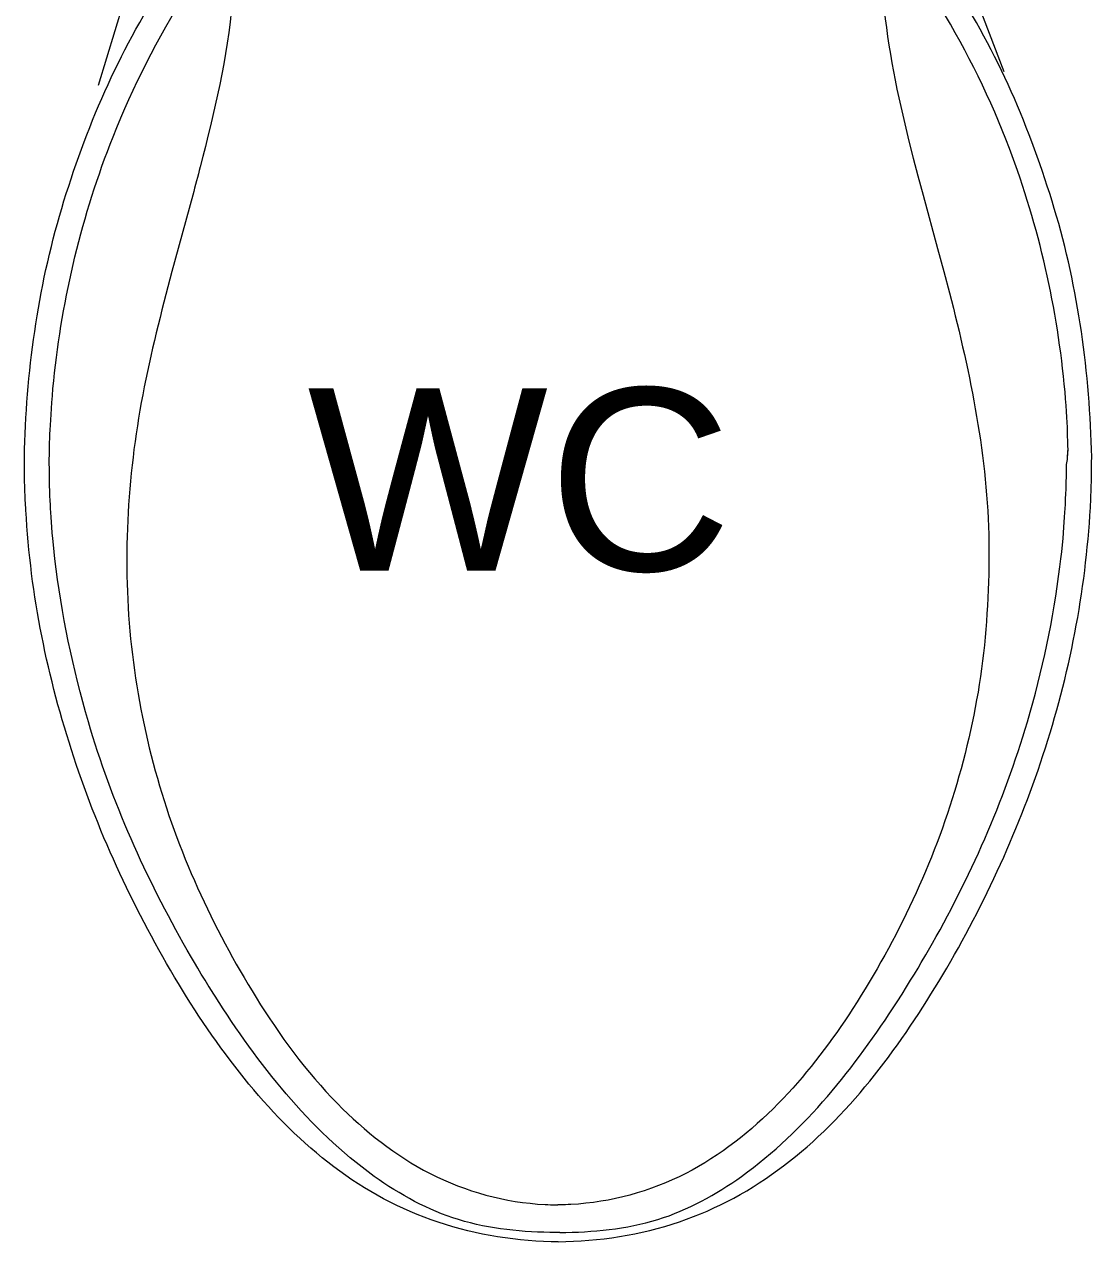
# Model space of a CAD drawing. Header units: inches. Extents: x 0 to 2865, y 0 to 4378.
# Drawn here: x 1747.85 to 1761.66, y 1076.26 to 1092.01 of the extents above; entities that cross this region are included whole.
import ezdxf

# ---------------------------------------------------------------- set-up
doc = ezdxf.new("R2010")
doc.units = ezdxf.units.IN
doc.layers.add('I-FIXTURE', color=8, linetype='Continuous', lineweight=5)
doc.layers.add('l-FIXTURE', color=7, linetype='Continuous', lineweight=5)
doc.layers.add('TTEXT', color=7, linetype='Continuous')
doc.styles.add('A-ARCH-B01FL$0$Annotative', font='arial.ttf')

# ---------------------------------------------------------------- blocks, each defined once
blk = doc.blocks.new('A$C7D7620EA')
at = {"layer": 'I-FIXTURE'}
for points in [[(8.834, 14.568), (8.927, 14.579)], [(8.927, 14.579), (9.015, 14.588)], [(9.015, 14.588), (9.096, 14.595)], [(9.096, 14.595), (9.173, 14.602)], [(9.173, 14.602), (9.244, 14.608)], [(9.244, 14.608), (9.31, 14.613)], [(9.31, 14.613), (9.373, 14.617)], [(9.373, 14.617), (9.432, 14.62)], [(9.432, 14.62), (9.487, 14.624)], [(9.487, 14.624), (9.539, 14.627)], [(9.539, 14.627), (9.587, 14.629)], [(9.587, 14.629), (9.655, 14.632)], [(9.655, 14.632), (9.717, 14.634)], [(9.717, 14.634), (9.773, 14.636)], [(9.773, 14.636), (9.824, 14.637)], [(9.824, 14.637), (9.871, 14.639)], [(9.871, 14.639), (9.932, 14.64)], [(9.932, 14.64), (10.016, 14.64)], [(10.016, 14.64), (10.055, 14.641)], [(10.055, 14.641), (10.097, 14.641)], [(10.186, 14.64), (10.271, 14.637)], [(10.271, 14.637), (10.341, 14.636)], [(10.341, 14.636), (10.392, 14.634)], [(10.392, 14.634), (10.446, 14.632)], [(10.446, 14.632), (10.504, 14.629)], [(10.504, 14.629), (10.566, 14.626)], [(10.566, 14.626), (10.632, 14.623)], [(10.632, 14.623), (10.703, 14.618)], [(10.703, 14.618), (10.779, 14.614)], [(10.779, 14.614), (10.859, 14.608)], [(10.859, 14.608), (10.945, 14.601)], [(10.945, 14.601), (11.038, 14.593)], [(11.038, 14.593), (11.138, 14.583)], [(13.541, 12.785), (12.551, 13.055)], [(3.54, 12.72), (3.611, 12.763)], [(3.611, 12.763), (3.678, 12.802)], [(3.678, 12.802), (3.773, 12.857)], [(3.295, 12.571), (3.382, 12.625)], [(3.382, 12.625), (3.463, 12.674)], [(3.463, 12.674), (3.54, 12.72)], [(3.203, 12.514), (3.296, 12.571)], [(0, 8.059), (0, 8.149)], [(0.12, 8.036), (0.12, 8.084)], [(0.476, 8.084), (0.476, 8.061)], [(0.476, 8.036), (0.476, 8.061)], [(14.239, 3.519), (14.02, 3.463)], [(13.541, 3.336), (12.848, 3.147)], [(13.788, 3.402), (13.541, 3.336)], [(14.02, 3.463), (13.788, 3.402)], [(12.551, 3.067), (12.275, 2.994)], [(12.848, 3.147), (12.551, 3.067)], [(10.135, 1.465), (10.179, 1.465)], [(10.172, 1.462), (10.236, 1.463)]]:
    blk.add_lwpolyline(points, dxfattribs=at)
for points in [[(9.648, 14.954), (9.815, 14.96), (9.982, 14.963), (10.15, 14.963)], [(10.097, 14.641), (10.126, 14.641), (10.157, 14.64), (10.186, 14.64)], [(13.906, 12.688), (13.784, 12.72), (13.663, 12.752), (13.541, 12.785)], [(16.051, 12.274), (15.322, 12.337), (14.613, 12.506), (13.906, 12.688)], [(0.845, 5.683), (1.442, 4.858), (2.256, 4.22), (3.105, 3.67)], [(16.051, 3.848), (15.437, 3.793), (14.836, 3.667), (14.239, 3.519)]]:
    blk.add_open_spline(points, degree=3, dxfattribs=at)
for points, knots in [([(10.15, 14.963), (11.237, 14.94), (12.324, 14.792), (13.368, 14.48), (13.883, 14.325), (14.39, 14.141), (14.881, 13.922), (15.368, 13.705), (15.837, 13.447), (16.29, 13.166)], [0, 0, 0, 0, 1, 1, 1, 2, 2, 2, 3, 3, 3, 3]), ([(0, 8.149), (0.014, 8.681), (0.104, 9.201), (0.284, 9.702), (0.457, 10.185), (0.71, 10.633), (1.027, 11.036), (1.343, 11.44), (1.714, 11.797), (2.114, 12.118), (2.528, 12.45), (2.967, 12.751), (3.424, 13.021), (4.351, 13.57), (5.337, 14.026), (6.364, 14.355), (6.879, 14.521), (7.404, 14.655), (7.936, 14.758), (8.473, 14.861), (9.019, 14.921), (9.565, 14.95), (9.593, 14.951), (9.62, 14.953), (9.648, 14.954)], [0, 0, 0, 0, 1, 1, 1, 2, 2, 2, 3, 3, 3, 4, 4, 4, 5, 5, 5, 6, 6, 6, 7, 7, 7, 8, 8, 8, 8]), ([(3.773, 12.857), (4.704, 13.39), (5.696, 13.834), (6.726, 14.135), (7.417, 14.337), (8.119, 14.483), (8.834, 14.568)], [0, 0, 0, 0, 1, 1, 1, 2, 2, 2, 2]), ([(11.138, 14.583), (12.219, 14.472), (13.283, 14.217), (14.295, 13.816), (14.949, 13.557), (15.569, 13.233), (16.17, 12.87)], [0, 0, 0, 0, 1, 1, 1, 2, 2, 2, 2]), ([(14.964, 14.005), (14.964, 14.005), (16.381, 13.574), (16.381, 13.574), (17.733, 13.346), (19.28, 12.972), (20.572, 13.619), (20.572, 13.619), (21.143, 14.077), (21.143, 14.077), (21.143, 14.077), (20.78, 13.743), (20.78, 13.743)], [0, 0, 0, 0, 1, 1, 1, 2, 2, 2, 3, 3, 3, 4, 4, 4, 4]), ([(12.551, 13.055), (12.024, 13.194), (11.494, 13.329), (10.958, 13.432), (10.421, 13.534), (9.876, 13.6), (9.33, 13.626), (8.241, 13.681), (7.143, 13.56), (6.092, 13.27), (5.059, 12.986), (4.068, 12.53), (3.158, 11.965), (2.668, 11.66), (2.199, 11.317), (1.786, 10.913)], [0, 0, 0, 0, 1, 1, 1, 2, 2, 2, 3, 3, 3, 4, 4, 4, 5, 5, 5, 5]), ([(0.845, 10.438), (1.458, 11.286), (2.301, 11.937), (3.176, 12.496), (3.186, 12.503), (3.194, 12.507), (3.203, 12.514)], [0, 0, 0, 0, 1, 1, 1, 2, 2, 2, 2]), ([(1.786, 10.913), (1.432, 10.558), (1.111, 10.163), (0.883, 9.715), (0.647, 9.253), (0.508, 8.746), (0.481, 8.227), (0.478, 8.18), (0.476, 8.133), (0.476, 8.084)], [0, 0, 0, 0, 1, 1, 1, 2, 2, 2, 3, 3, 3, 3]), ([(0.12, 8.084), (0.122, 8.51), (0.159, 8.939), (0.285, 9.346), (0.407, 9.74), (0.608, 10.102), (0.845, 10.438)], [0, 0, 0, 0, 1, 1, 1, 2, 2, 2, 2]), ([(0, 8.059), (0.004, 7.522), (0.086, 6.996), (0.258, 6.487), (0.423, 6.001), (0.671, 5.549), (0.981, 5.14), (1.613, 4.305), (2.478, 3.671), (3.367, 3.132), (4.287, 2.576), (5.271, 2.121), (6.292, 1.784), (7.328, 1.441), (8.409, 1.233), (9.499, 1.171), (9.548, 1.168), (9.597, 1.166), (9.648, 1.163)], [0, 0, 0, 0, 1, 1, 1, 2, 2, 2, 3, 3, 3, 4, 4, 4, 5, 5, 5, 6, 6, 6, 6]), ([(0.12, 8.036), (0.122, 7.609), (0.16, 7.177), (0.287, 6.768), (0.41, 6.377), (0.609, 6.017), (0.845, 5.683)], [0, 0, 0, 0, 1, 1, 1, 2, 2, 2, 2]), ([(1.786, 5.209), (1.433, 5.563), (1.111, 5.958), (0.883, 6.406), (0.648, 6.867), (0.508, 7.374), (0.481, 7.891), (0.478, 7.939), (0.476, 7.988), (0.476, 8.036)], [0, 0, 0, 0, 1, 1, 1, 2, 2, 2, 3, 3, 3, 3]), ([(12.275, 2.994), (11.218, 2.721), (10.142, 2.499), (9.047, 2.485), (8.499, 2.478), (7.955, 2.507), (7.411, 2.579), (6.874, 2.652), (6.345, 2.771), (5.826, 2.929), (4.807, 3.239), (3.825, 3.713), (2.935, 4.298), (2.527, 4.567), (2.137, 4.868), (1.786, 5.209)], [0, 0, 0, 0, 1, 1, 1, 2, 2, 2, 3, 3, 3, 4, 4, 4, 5, 5, 5, 5]), ([(3.105, 3.67), (3.105, 3.67), (3.203, 3.607), (3.203, 3.607), (3.203, 3.607), (3.296, 3.55), (3.296, 3.55), (3.296, 3.55), (3.382, 3.497), (3.382, 3.497), (3.382, 3.497), (3.463, 3.447), (3.463, 3.447), (3.463, 3.447), (3.54, 3.401), (3.54, 3.401), (3.54, 3.401), (3.611, 3.359), (3.611, 3.359), (3.611, 3.359), (3.711, 3.3), (3.711, 3.3), (3.711, 3.3), (3.773, 3.264), (3.773, 3.264), (4.705, 2.731), (5.695, 2.288), (6.726, 1.986), (7.383, 1.793), (8.053, 1.649), (8.733, 1.565)], [0, 0, 0, 0, 1, 1, 1, 2, 2, 2, 3, 3, 3, 4, 4, 4, 5, 5, 5, 6, 6, 6, 7, 7, 7, 8, 8, 8, 9, 9, 9, 10, 10, 10, 10]), ([(15.137, 2.287), (15.137, 2.287), (16.626, 2.854), (16.626, 2.854), (18.017, 3.083), (19.653, 3.498), (20.95, 2.73), (20.95, 2.73), (21.017, 2.69), (21.017, 2.69)], [0, 0, 0, 0, 1, 1, 1, 2, 2, 2, 3, 3, 3, 3]), ([(10.229, 1.459), (10.229, 1.459), (10.318, 1.461), (10.318, 1.461), (10.318, 1.461), (10.367, 1.462), (10.367, 1.462), (10.367, 1.462), (10.419, 1.465), (10.419, 1.465), (10.419, 1.465), (10.476, 1.467), (10.476, 1.467), (10.476, 1.467), (10.536, 1.469), (10.536, 1.469), (10.536, 1.469), (10.6, 1.472), (10.6, 1.472), (10.6, 1.472), (10.669, 1.476), (10.669, 1.476), (10.669, 1.476), (10.742, 1.481), (10.742, 1.481), (10.742, 1.481), (10.819, 1.486), (10.819, 1.486), (10.819, 1.486), (10.904, 1.492), (10.904, 1.492), (10.904, 1.492), (10.994, 1.499), (10.994, 1.499), (12.072, 1.596), (13.13, 1.835), (14.144, 2.218), (14.779, 2.457), (15.389, 2.76), (15.971, 3.111)], [0, 0, 0, 0, 1, 1, 1, 2, 2, 2, 3, 3, 3, 4, 4, 4, 5, 5, 5, 6, 6, 6, 7, 7, 7, 8, 8, 8, 9, 9, 9, 10, 10, 10, 11, 11, 11, 12, 12, 12, 13, 13, 13, 13]), ([(9.648, 1.163), (9.815, 1.157), (9.982, 1.155), (10.15, 1.154), (11.237, 1.177), (12.325, 1.325), (13.367, 1.638), (13.883, 1.793), (14.39, 1.976), (14.881, 2.195), (15.368, 2.413), (15.837, 2.67), (16.29, 2.952)], [0, 0, 0, 0, 1, 1, 1, 2, 2, 2, 3, 3, 3, 4, 4, 4, 4]), ([(8.733, 1.565), (8.733, 1.565), (8.834, 1.553), (8.834, 1.553), (8.834, 1.553), (8.927, 1.542), (8.927, 1.542), (8.927, 1.542), (9.015, 1.533), (9.015, 1.533), (9.015, 1.533), (9.096, 1.525), (9.096, 1.525), (9.096, 1.525), (9.173, 1.519), (9.173, 1.519), (9.173, 1.519), (9.244, 1.514), (9.244, 1.514), (9.244, 1.514), (9.31, 1.508), (9.31, 1.508), (9.31, 1.508), (9.373, 1.504), (9.373, 1.504), (9.373, 1.504), (9.432, 1.501), (9.432, 1.501), (9.432, 1.501), (9.487, 1.497), (9.487, 1.497), (9.487, 1.497), (9.539, 1.494), (9.539, 1.494), (9.539, 1.494), (9.61, 1.491), (9.61, 1.491), (9.61, 1.491), (9.676, 1.489), (9.676, 1.489), (9.676, 1.489), (9.737, 1.486), (9.737, 1.486), (9.737, 1.486), (9.791, 1.485), (9.791, 1.485), (9.791, 1.485), (9.841, 1.483), (9.841, 1.483), (9.841, 1.483), (9.887, 1.482), (9.887, 1.482), (9.887, 1.482), (9.948, 1.481), (9.948, 1.481), (9.948, 1.481), (10.016, 1.481), (10.016, 1.481), (10.016, 1.481), (10.055, 1.48), (10.055, 1.48), (10.077, 1.48), (10.12, 1.465), (10.141, 1.466)], [0, 0, 0, 0, 1, 1, 1, 2, 2, 2, 3, 3, 3, 4, 4, 4, 5, 5, 5, 6, 6, 6, 7, 7, 7, 8, 8, 8, 9, 9, 9, 10, 10, 10, 11, 11, 11, 12, 12, 12, 13, 13, 13, 14, 14, 14, 15, 15, 15, 16, 16, 16, 17, 17, 17, 18, 18, 18, 19, 19, 19, 20, 20, 20, 21, 21, 21, 21])]:
    blk.add_open_spline(points, degree=3, knots=knots, dxfattribs=at)

msp = doc.modelspace()

# ---------------------------------------------------------------- block references
at = {"layer": 'l-FIXTURE', "color": 8, "lineweight": 5, "transparency": 33554636, "rotation": 90}
msp.add_blockref('A$C7D7620EA', (1762.817, 1076.26), dxfattribs=at)

# ---------------------------------------------------------------- texts
at = {"layer": 'TTEXT', "color": 8, "lineweight": 5, "ltscale": 0.001, "transparency": 33554636, "insert": (1757.01, 1086.105), "char_height": 2.3609, "attachment_point": 6, "style": 'A-ARCH-B01FL$0$Annotative'}
msp.add_mtext('WC', dxfattribs=at)

doc.saveas('drawing.dxf')
